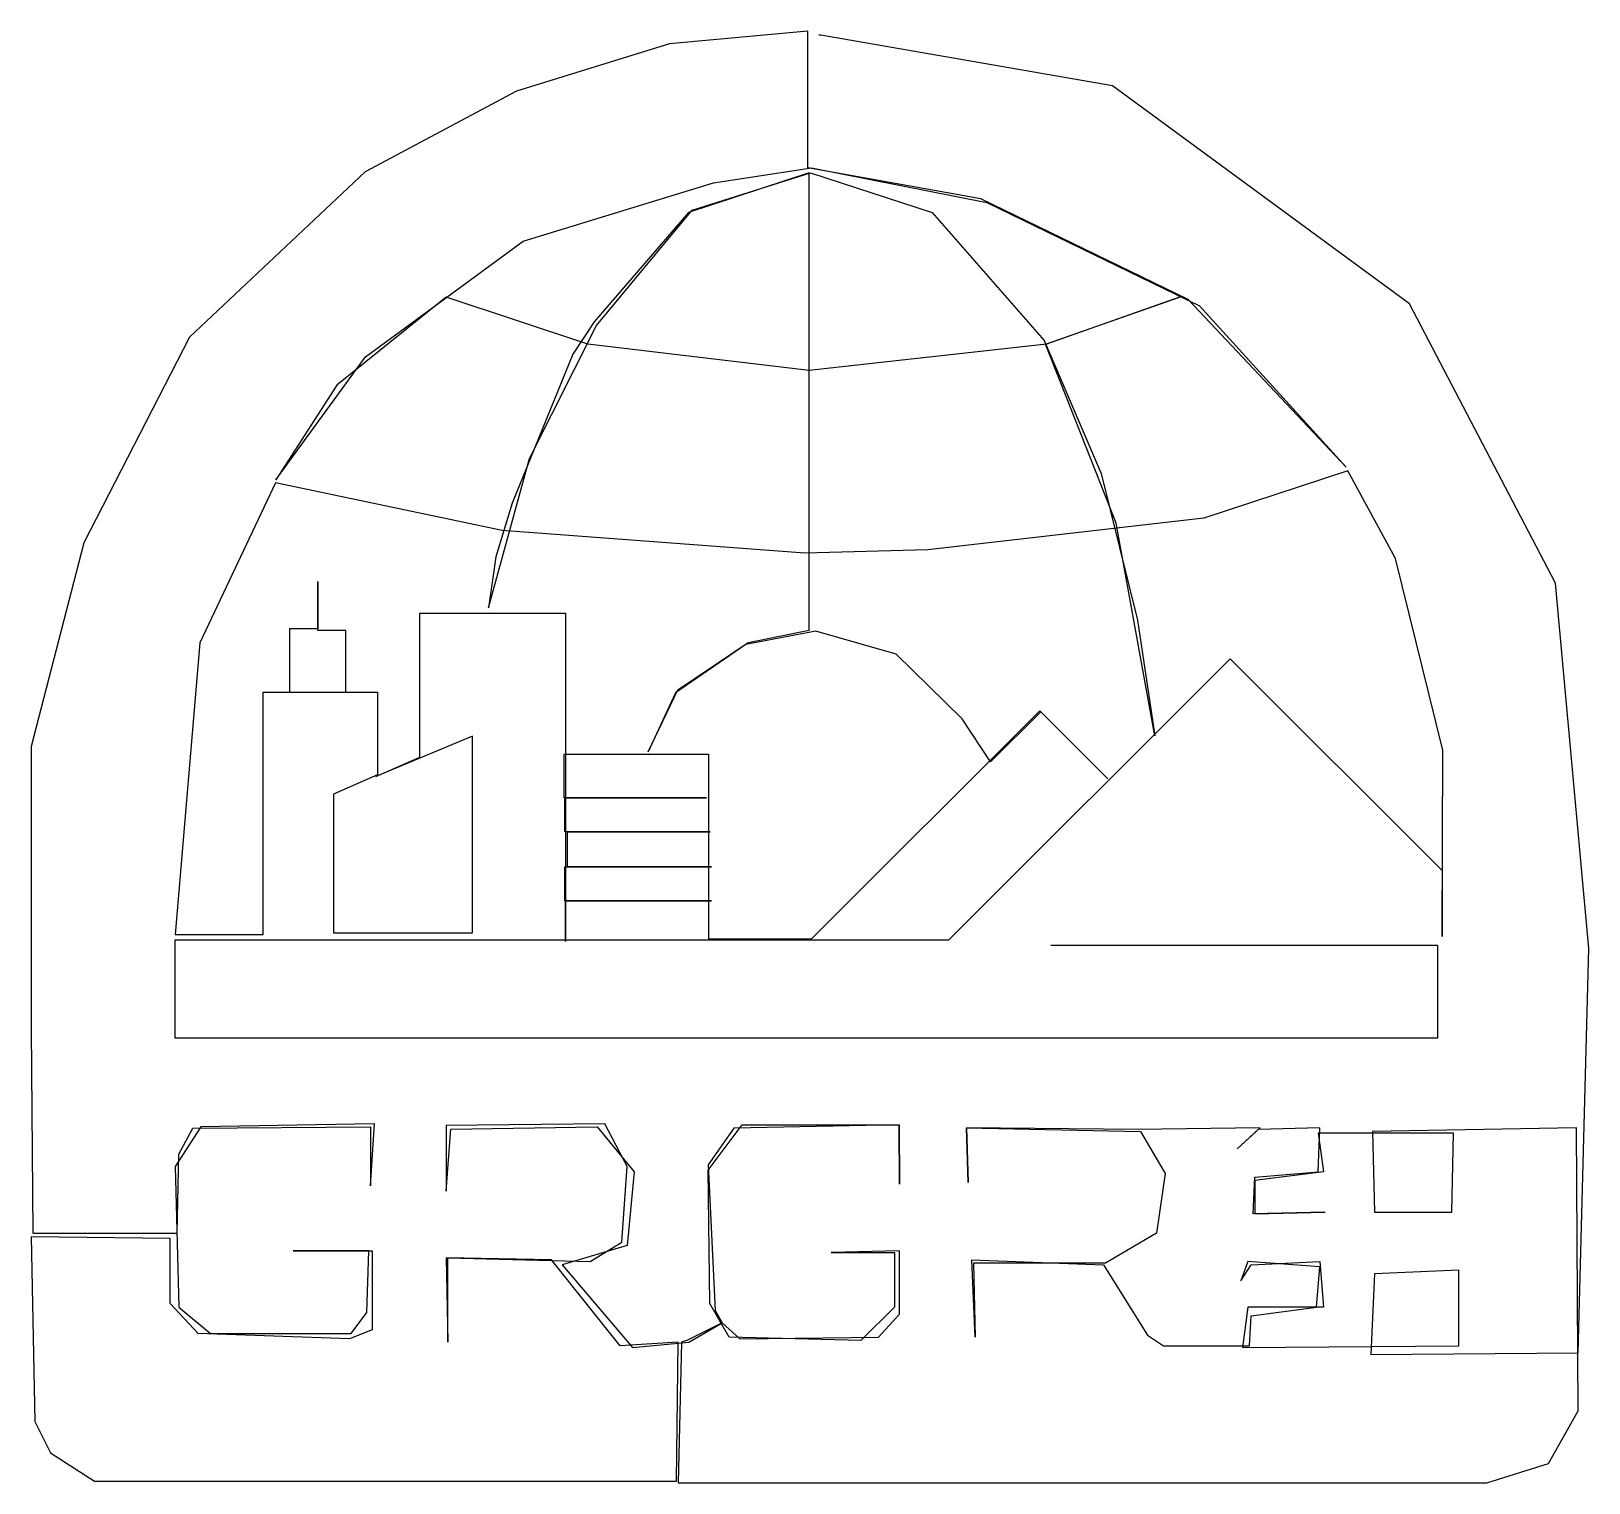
# Model space of a CAD drawing. Extents: x 0.1 to 99.9, y 0.1 to 93.1.
import ezdxf

# ---------------------------------------------------------------- set-up
doc = ezdxf.new("R2010")
doc.units = 0
doc.layers.get('0').update_dxf_attribs({"linetype": 'CONTINUOUS'})

msp = doc.modelspace()

# ---------------------------------------------------------------- linework, layer by layer
at = {"color": 7}
msp.add_lwpolyline([(65.422809, 34.571254), (90.187134, 34.571254), (90.187134, 28.606334), (9.365379, 28.606334), (9.365379, 34.908884), (58.894029, 34.908884), (76.904449, 52.916194), (90.468545, 39.354444), (90.468545, 35.133984), (90.524835, 47.063814), (87.485569, 59.331294), (84.446319, 64.958574), (75.215969, 61.919844), (57.543249, 59.894024), (49.663699, 59.668924), (30.302499, 61.132024), (15.781589, 64.170754), (10.941289, 53.929104), (9.365379, 35.246524), (14.993629, 35.246524), (14.993629, 50.777824), (20.284189, 50.777824), (20.284189, 54.716924), (18.483149, 54.716924), (18.483149, 57.868204), (18.483149, 54.829464), (16.682109, 54.829464), (16.682109, 50.777824), (22.310369, 50.777824), (22.310369, 45.488184), (19.496239, 44.250174), (19.496239, 35.359074), (28.388879, 35.359074), (28.388879, 47.964184), (22.197799, 45.375634), (25.011939, 46.613634), (25.011939, 55.842374), (34.354839, 55.842374), (34.354839, 46.726184), (34.354839, 34.796344), (34.354839, 37.402334), (43.698749, 37.402334), (34.306479, 37.402334), (34.306479, 39.590834), (43.698749, 39.590834), (34.465669, 39.590834), (34.465669, 41.819124), (43.619159, 41.819124), (34.306479, 41.819124), (34.306479, 44.007624), (43.380369, 44.007624), (34.266679, 44.007624), (34.266679, 46.792984), (43.499759, 46.792984), (43.499759, 34.975084), (50.106199, 34.975084), (64.711979, 49.578344), (69.069839, 45.221244), (64.771679, 49.518654), (61.567959, 46.315494), (59.737259, 49.061064), (55.518689, 53.199314), (50.384779, 54.671574), (45.887629, 53.835974), (41.390479, 50.732284), (39.639379, 46.952144), (41.549669, 50.931234), (46.046819, 53.955344), (49.947009, 54.751164), (49.947009, 84.037254), (42.226239, 81.490634), (36.176969, 74.487444), (34.823849, 72.418314), (30.923669, 62.868504), (29.888919, 59.446484), (29.411349, 56.183634), (32.037999, 65.733444), (36.336159, 74.248694), (42.465019, 81.649804), (50.026599, 84.037254), (57.826969, 81.490634), (64.990569, 73.293714), (68.651959, 64.778464), (70.960229, 55.387814), (72.074569, 47.986704), (69.607109, 61.595194), (65.070159, 73.054964), (73.666479, 76.079074), (65.149759, 73.054964), (49.947009, 71.383754), (35.778989, 73.054964), (26.705099, 76.079074), (19.700689, 70.428764), (15.800499, 64.380554), (21.531389, 72.259154), (31.640029, 79.660254), (43.818149, 83.400604), (50.106199, 84.355584), (61.329169, 82.127294), (74.940009, 75.522004), (84.332289, 65.176374), (74.223649, 75.919914), (60.931189, 82.366034), (49.867409, 84.355584), (49.867409, 93.109574), (40.996189, 92.307164), (31.203019, 89.268434), (21.522419, 84.091334), (10.265909, 73.512044), (3.511999, 60.344204), (0.135039, 47.288904), (0.135039, 29.169064), (0.247609, 16.113764), (9.477949, 16.113764), (9.590509, 21.178324), (10.490449, 22.854614), (21.866939, 22.941014), (21.859939, 19.152504), (22.125449, 23.123204), (11.001399, 22.941014), (9.365209, 20.390504), (9.590339, 11.386854), (11.616509, 9.698674), (20.621719, 9.698674), (21.634809, 11.049224), (21.747379, 14.988314), (16.907079, 14.988314), (21.972499, 14.988314), (21.972499, 9.923764), (20.509159, 9.361034), (10.828559, 9.698674), (9.027519, 11.611944), (9.027519, 15.776134), (0.134869, 15.888684), (0.359999, 4.071384), (1.373089, 2.045564), (4.187219, 0.244834), (41.446269, 0.244834), (41.558839, 9.135944), (37.844189, 8.910844), (33.454149, 14.425584), (26.700239, 14.538134), (26.812809, 9.135944), (26.812809, 14.538134), (35.930589, 14.313044), (37.956759, 15.551044), (38.294449, 20.390504), (36.859249, 23.133804), (26.700239, 23.021254), (26.700239, 18.814864), (26.995729, 22.782094), (36.366769, 22.936854), (38.744709, 20.052864), (38.294449, 15.325954), (34.129539, 14.087944), (38.632149, 8.798304), (42.234229, 9.135944), (44.372969, 10.373944), (45.498619, 9.361034), (54.391259, 9.473574), (55.742039, 10.936674), (55.742039, 14.988314), (51.351999, 14.875764), (55.404349, 14.875764), (55.404349, 11.386854), (53.265619, 9.248484), (44.823229, 9.473574), (43.585009, 11.611944), (43.472449, 20.165414), (45.667469, 23.063464), (55.713909, 23.063464), (55.742009, 19.265044), (55.713909, 23.063464), (45.132779, 22.838374), (43.472449, 20.503044), (43.922709, 11.161764), (44.372969, 10.373944), (42.121659, 9.248484), (41.783969, 9.135944), (41.558839, 0.132294), (93.338784, 0.132294), (97.278562, 1.370294), (99.192168, 4.746664), (99.079603, 22.866514), (86.022059, 22.641414), (86.134619, 17.464314), (91.087482, 17.464314), (91.200047, 22.528874), (82.532539, 22.528874), (82.870229, 20.052864), (78.480189, 19.490144), (78.480189, 17.351774), (82.982799, 17.464314), (78.367629, 17.351774), (78.480189, 19.715234), (82.532539, 20.052864), (82.645099, 22.866514), (78.705319, 22.753964), (77.354539, 21.515964), (78.817889, 22.866514), (70.938329, 22.753964), (60.019509, 22.866514), (60.132079, 19.377594), (60.019509, 22.866514), (71.163459, 22.641414), (72.739369, 19.940324), (72.176549, 16.113764), (68.912159, 14.200494), (60.469769, 14.200494), (60.582339, 9.473574), (60.357209, 14.425584), (68.799589, 14.087944), (71.613719, 9.586124), (72.626799, 8.910844), (78.142499, 8.910844), (78.255059, 10.824124), (82.419969, 11.386854), (82.645099, 13.975404), (78.029929, 14.313044), (77.579669, 13.075044), (78.255059, 14.087944), (82.645099, 14.313044), (82.870229, 11.386854), (78.029929, 11.386854), (77.692239, 8.798304), (91.537743, 8.910844), (91.537743, 13.750314), (86.134619, 13.525224), (85.909489, 8.348124), (99.192168, 8.460674), (99.86756, 34.346164), (97.728823, 57.755654), (88.385919, 75.650404), (69.362419, 89.606064), (50.564039, 92.869884), (50.676599, 92.869884)], dxfattribs=at)

doc.saveas('drawing.dxf')
